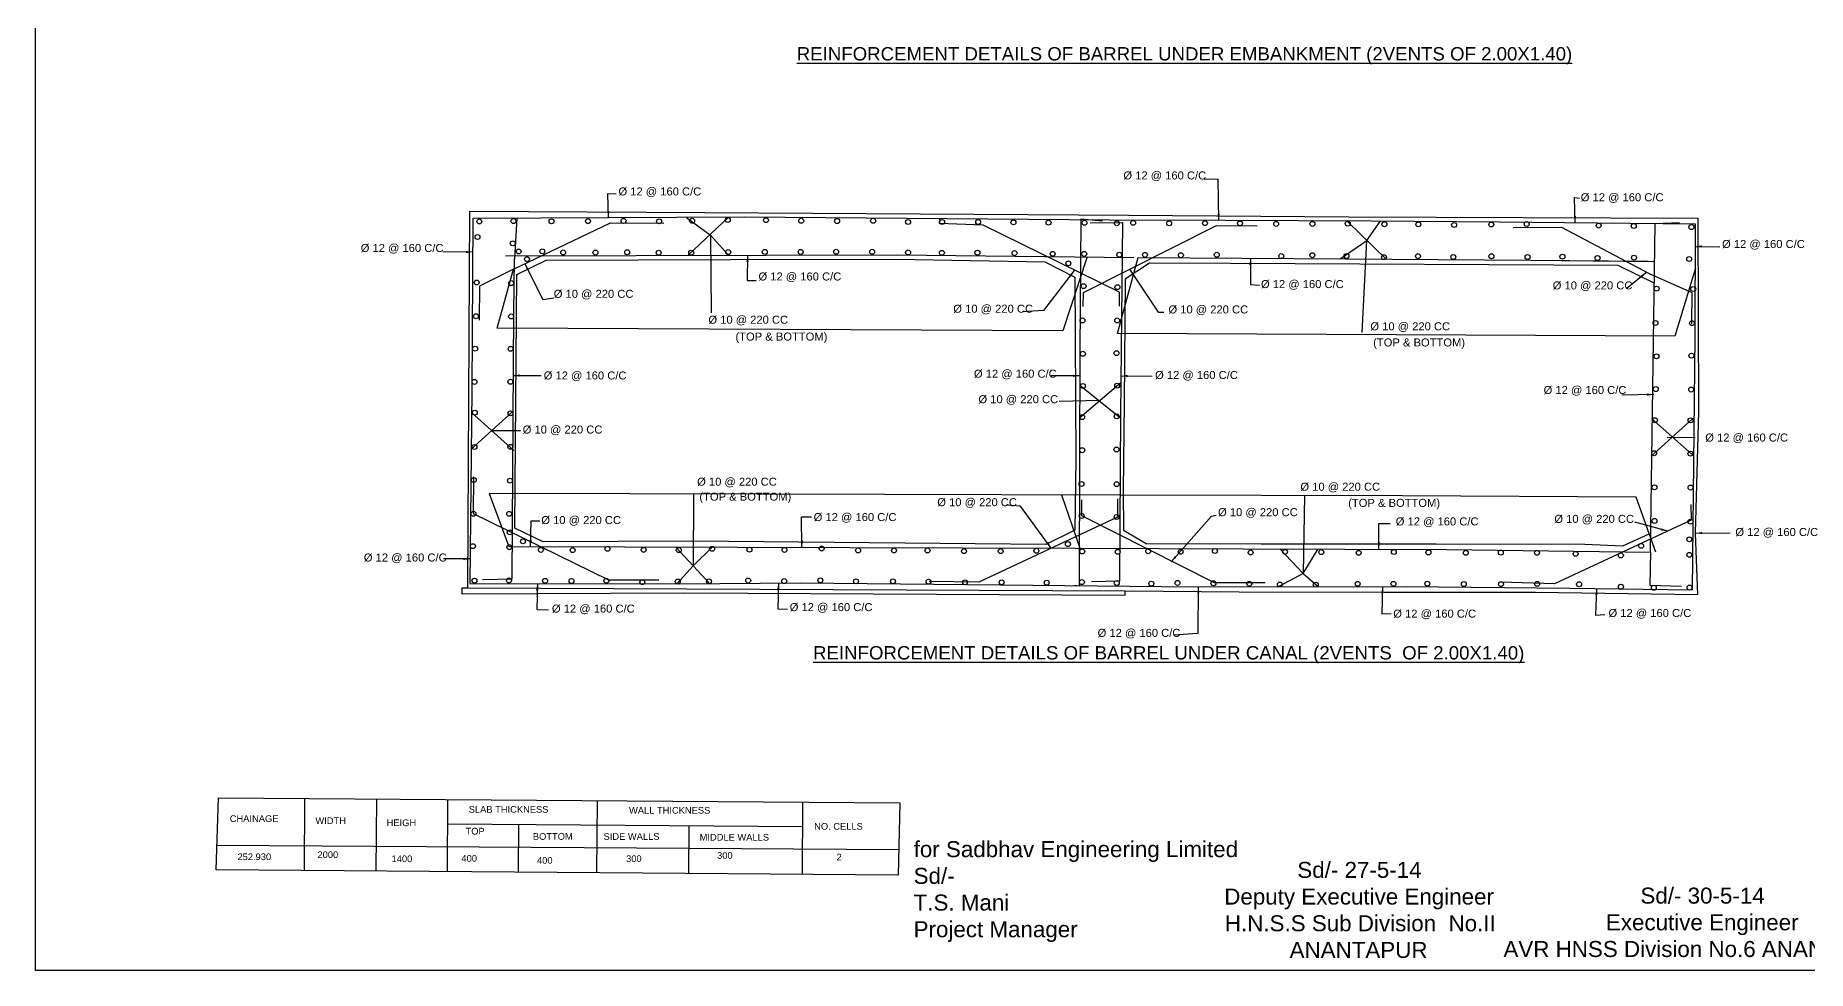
# Model space of a CAD drawing. Header units: millimetres. Extents: x 5124 to 2775005, y 2311 to 44873411.
# Drawn here: x 2755048 to 2768332, y 44859193 to 44866201 of the extents above; entities that cross this region are included whole.
import ezdxf

# ---------------------------------------------------------------- set-up
doc = ezdxf.new("R2010")
doc.units = ezdxf.units.MM
doc.header["$MEASUREMENT"] = 0
for name, color, linetype in [('DIMENSION', 7, 'Continuous'), ('DRAWING', 7, 'Continuous'), ('TEXT', 7, 'Continuous')]:
    doc.layers.add(name, color=color, linetype=linetype)
doc.styles.get("Standard").update_dxf_attribs({"font": 'arial.ttf', "height": 50})
doc.dimstyles.get("Standard").update_dxf_attribs({"dimtxt": 50, "dimasz": 50, "dimexe": 0.18, "dimexo": 0.0625, "dimgap": 0.09, "dimtad": 0, "dimdec": 0, "dimzin": 0, "dimdsep": 46, "dimtxsty": 'Standard', "dimblk": 'OBLIQUE', "dimcen": 0.09, "dimse1": 1, "dimse2": 1, "dimadec": 0, "dimazin": 0, "dimtfac": 1, "dimtdec": 0, "dimtofl": 0, "dimtmove": 0, "dimatfit": 3, "dimfxl": 1, "dimtolj": 1, "dimtzin": 0, "dimarcsym": 0})

# ---------------------------------------------------------------- blocks, each defined once
blk = doc.blocks.new('_Oblique')
at = {"color": 0, "linetype": 'ByBlock', "lineweight": -2}
blk.add_line((-0.5, -0.5), (0.5, 0.5), dxfattribs=at)

msp = doc.modelspace()

# ---------------------------------------------------------------- linework, layer by layer
at = {"layer": 'DIMENSION'}
msp.add_lwpolyline([(2775005.2, 44859192.7), (2755047.6, 44859192.7), (2755047.6, 44873411.1), (2775005.2, 44873411.1)], close=True, dxfattribs=at)
for points in [[(2758655.6, 44864831.8), (2758639.7, 44864527.1)], [(2762954.3, 44864795.4), (2763196.8, 44864798.3), (2763182.3, 44863365.5), (2763174.4, 44862110.2), (2762965.6, 44862105.8)], [(2758631.1, 44864448.5), (2758376.3, 44864322.7), (2758373.4, 44864067.4)], [(2758400.2, 44862124.3), (2758621.1, 44862127.8), (2758632.9, 44864121), (2758639.7, 44864527.1)], [(2763184.7, 44863596.7), (2762874.9, 44863332.1)], [(2762876.1, 44863578.9), (2763182.1, 44863334.8)], [(2758314.6, 44863100.1), (2758626.1, 44863381.6)], [(2758317.6, 44863375.4), (2758633.6, 44863091.5)], [(2763029.8, 44863464.4), (2762723.1, 44863458.2)], [(2758470.4, 44863240.9), (2758685, 44863240.3)], [(2763160.3, 44862727.5), (2763158.5, 44862591.3), (2762120, 44862103.5), (2761747.4, 44862108.7)], [(2764266.4, 44862097.5), (2763886.1, 44862098.2), (2762891.4, 44862601), (2762892, 44862721.8)]]:
    msp.add_lwpolyline(points, dxfattribs=at)
for centre in [(2758375.1, 44864807), (2758630.8, 44864809.5), (2758916.9, 44864808), (2759189.6, 44864809.5), (2759456.3, 44864810.9), (2759722.9, 44864808), (2759970.4, 44864812.2), (2760238, 44864818), (2760524.4, 44864816.8), (2760788.4, 44864812.2), (2761057.1, 44864809.9), (2761327, 44864812.2), (2761589.3, 44864803.1), (2761844.4, 44864802.7), (2762114.9, 44864802.7), (2762379.1, 44864800), (2762642.3, 44864798.2), (2762911.5, 44864797.2), (2763154.1, 44864793.6), (2763276.5, 44864796.6), (2763546.4, 44864793.2), (2763815.2, 44864794.3), (2764077.6, 44864793.2), (2764348.7, 44864788.7), (2764620.8, 44864788.7), (2764885.7, 44864790.9), (2765160.1, 44864786.4), (2765414.2, 44864785.3), (2765682.5, 44864780.8), (2765961.4, 44864784.2), (2766226.8, 44864787.6), (2758361.1, 44864690.4), (2766766.1, 44864776.3), (2767029.2, 44864772.9), (2767461.6, 44864764.9), (2758625.8, 44864642.8), (2758670.2, 44864581.8), (2758732.7, 44864523.9), (2758847.4, 44864582.9), (2759003.7, 44864574.8), (2759245.8, 44864573.7), (2759483.6, 44864576.1), (2759719.8, 44864572.6), (2759963.5, 44864572.7), (2760241.4, 44864577.3), (2760515.1, 44864578.5), (2760783.8, 44864578.5), (2761050.2, 44864579.6), (2761320, 44864579.6), (2761589.3, 44864574.8), (2761843, 44864572), (2762109, 44864572.7), (2762387.5, 44864569.9), (2762673.5, 44864564.1), (2762909.7, 44864563.8), (2763173, 44864557.5), (2763365.7, 44864556.3), (2763634.5, 44864554), (2763903.3, 44864557.4), (2764387.1, 44864547.2), (2764619.7, 44864554), (2764876.6, 44864548.3), (2765156.7, 44864539.3), (2765412, 44864547.2), (2765676.8, 44864540.5), (2765962.5, 44864546.1), (2766233.6, 44864540.5), (2766494.5, 44864542.7), (2766758.2, 44864532.6), (2767031.5, 44864536), (2767444.6, 44864525.9), (2762791.1, 44864493.4), (2758355.5, 44864349.6), (2758614.5, 44864345.1), (2762905.2, 44864321.9), (2763158.6, 44864314.7), (2767200.8, 44864303.1), (2767475.5, 44864301), (2758350.3, 44864096.4), (2758613.2, 44864095.1), (2762896.8, 44864065.2), (2763156.7, 44864065.2), (2767192.4, 44864045.6), (2767466, 44864044.6), (2758343.3, 44863853.2), (2758609.7, 44863852.4), (2762900.1, 44863815.4), (2763151.2, 44863819.8), (2767199.8, 44863796.1), (2767461.7, 44863801.4), (2758339.2, 44863604.6), (2758608, 44863605.4), (2762900.1, 44863573.8), (2763156.7, 44863576), (2767194.3, 44863550.8), (2767460.4, 44863547.2), (2758341.6, 44863373.6), (2758609, 44863368.9), (2762894.6, 44863340.5), (2763153.4, 44863346), (2767188.3, 44863317.4), (2767455.6, 44863316.2), (2758338.7, 44863116.8), (2758608, 44863117.8), (2762895.1, 44863092.2), (2763151.2, 44863097.7), (2767182.2, 44863070.1), (2767454.3, 44863066.5), (2758334, 44862868.9), (2758605.2, 44862864.2), (2762889.6, 44862839.1), (2763152.6, 44862837.8), (2767184.6, 44862813.9), (2767455.5, 44862812.7), (2758331.1, 44862615.5), (2758599.5, 44862615.5), (2762891, 44862599.3), (2763152.6, 44862592.3), (2767184.3, 44862562.4), (2767455.5, 44862557.3), (2758603.3, 44862476.7), (2758702.2, 44862409.8), (2762787.3, 44862389), (2767446.3, 44862424.6), (2758327.2, 44862373.1), (2758600.2, 44862365.2), (2758836.7, 44862345.5), (2759074.7, 44862343.6), (2759336, 44862353.3), (2759607, 44862345.5), (2759870.3, 44862343.6), (2760119.9, 44862353.3), (2760400.7, 44862347.5), (2760662.7, 44862345.4), (2760941.5, 44862355.2), (2761214.6, 44862341.5), (2761483.7, 44862341.5), (2761735.2, 44862341.5), (2762008.6, 44862336.1), (2762283.3, 44862336.1), (2762551.2, 44862338.8), (2762895.1, 44862333.8), (2763160.9, 44862330.7), (2763389.3, 44862335.6), (2763632.6, 44862331.5), (2763889.5, 44862337), (2764157.4, 44862326.1), (2764415, 44862330.3), (2764687, 44862328.9), (2764967.4, 44862323.5), (2765230.9, 44862329.6), (2765489.9, 44862326.6), (2765770.8, 44862323.6), (2766032.8, 44862325.1), (2766304, 44862323.6), (2766593.6, 44862315.9), (2766933, 44862303.7), (2767084.7, 44862375.6), (2767446.3, 44862308.2), (2758338.8, 44862114.6), (2758597.2, 44862116.5), (2758868, 44862113.7), (2759066.1, 44862112.7), (2759327.4, 44862113.7), (2759597.3, 44862104), (2759862.5, 44862107.9), (2760096.5, 44862109.8), (2760391, 44862115.6), (2760660.7, 44862111.6), (2760931.8, 44862117.5), (2761199, 44862109.7), (2761475.9, 44862109.7), (2761743, 44862107.7), (2762016.4, 44862102.3), (2762291.1, 44862102.3), (2762628.7, 44862099.5), (2762892.4, 44862103.9), (2763154, 44862097), (2763412.5, 44862092.6), (2763609.3, 44862098), (2763878.6, 44862095.3), (2764147.8, 44862091.2), (2764376.8, 44862085.8), (2764646, 44862084.5), (2764959.7, 44862090.8), (2765227.9, 44862090.8), (2765482.2, 44862092.4), (2765755.5, 44862089.3), (2766034.3, 44862089.3), (2766305.5, 44862090.9), (2766619.7, 44862087.8), (2766933, 44862069.4), (2767179.7, 44862061.8), (2767447.8, 44862063.3)]:
    msp.add_circle(centre, 18.5, dxfattribs=at)
at = {"layer": 'DRAWING'}
for points in [[(2758288.8, 44862059.3), (2758303.5, 44864883.9), (2760065, 44864874.7), (2762487.9, 44864858.4), (2763241.6, 44864853.4), (2764893.9, 44864842.3), (2767509.7, 44864832.8), (2767514.7, 44863383), (2767490.8, 44862470.7), (2767506.1, 44862007.8), (2766291.7, 44862026.2), (2765159.5, 44862027.3), (2764070.5, 44862028.4), (2763216.9, 44862036.5)], [(2763099, 44864817.3), (2763099, 44864817.3), (2760362, 44864839.6), (2758326.7, 44864830.3), (2758319.4, 44863542.3), (2758303.7, 44862093.5)], [(2758303.7, 44862093.5), (2759875.6, 44862092), (2760783.9, 44862098.2), (2762283.1, 44862083.4), (2763732.4, 44862069), (2765323.5, 44862071), (2766550.4, 44862059.5), (2767470.1, 44862047.2), (2767489.8, 44863944.4), (2767492.5, 44864787.9), (2766021.6, 44864802.1), (2765063.5, 44864808.1), (2763966.2, 44864813.1), (2763099, 44864817.3)], [(2762932, 44864540.9), (2762749.9, 44863988.3), (2758509.2, 44864006.6), (2758631.1, 44864448.5), (2759357.3, 44864797.3), (2759757.5, 44864794.1)], [(2759927.4, 44864837.6), (2760107.2, 44864705.2), (2760112, 44864122.4)], [(2759940.3, 44864553.1), (2760243.7, 44864839)], [(2763173.3, 44864173.3), (2763173.3, 44864276.5), (2762151.9, 44864779.2), (2761824.9, 44864792.3), (2761826.3, 44864827.7)], [(2763047.1, 44864808.9), (2762885.1, 44864824.8), (2762877.4, 44863832.8), (2762873.5, 44863037.5), (2762872.2, 44862081.5), (2762871.7, 44862073.6), (2762837.3, 44862077.9)], [(2763047.1, 44864808.9), (2762885.1, 44864824.8), (2762877.4, 44863832.8), (2762873.5, 44863037.5), (2762872.2, 44862081.5), (2762871.7, 44862073.6), (2762837.3, 44862077.9)], [(2764883.3, 44864807.1), (2765175, 44864521.8)], [(2764883.3, 44864807.1), (2765175, 44864521.8)], [(2764994.5, 44863973.8), (2765029.2, 44864664.4), (2765129.5, 44864807.7)], [(2764994.5, 44863973.8), (2765029.2, 44864664.4), (2765129.5, 44864807.7)], [(2767155.1, 44862328.3), (2767190.6, 44864790.8), (2767372.3, 44864799.1)], [(2760107.2, 44864705.2), (2760242.1, 44864553.8)], [(2762901.6, 44864170.4), (2762904, 44864274.8), (2763900.4, 44864777.8), (2764206, 44864774.5)], [(2764828.2, 44864526), (2765029.2, 44864664.4)], [(2764828.2, 44864526), (2765029.2, 44864664.4)], [(2766124.8, 44864762.4), (2766487.1, 44864765.3), (2767144, 44864418), (2767465.9, 44864275.3), (2767462, 44864039.7)], [(2758571.8, 44864549.9), (2761503.6, 44864556.9), (2763282.5, 44864537)], [(2767491.5, 44864458.1), (2767337.4, 44863947.3), (2763158.7, 44863966.1), (2763314.3, 44864536.8), (2764867.9, 44864525.7), (2766259, 44864515.8), (2767131.8, 44864509.2)], [(2767491.5, 44864458.1), (2767337.4, 44863947.3), (2763158.7, 44863966.1), (2763314.3, 44864536.8), (2764867.9, 44864525.7), (2766259, 44864515.8), (2767188.2, 44864507.9)], [(2758642.5, 44862507.1), (2758656.3, 44864409.7), (2758876.8, 44864518), (2760257.1, 44864521.6), (2761501, 44864524.8), (2762613.9, 44864505.4), (2762838.2, 44864390.4), (2762847.8, 44863025), (2762840.2, 44862492.4), (2762622.5, 44862384.9), (2759977.3, 44862411.9), (2758854.2, 44862405.1), (2758642.5, 44862507.1)], [(2767186.9, 44864343), (2766913.6, 44864476.9), (2764006.4, 44864491.5), (2763398.6, 44864494.7), (2763216.8, 44864373.8), (2763209.4, 44863450.8), (2763202, 44862787.2), (2763204.5, 44862494.2), (2763375, 44862392.6), (2764235.1, 44862391.5), (2765548.2, 44862389.8), (2766661.8, 44862388.4), (2766948.5, 44862375.3), (2767145.3, 44862466.3)], [(2767161, 44863048), (2767470.9, 44863328.8)], [(2767163.1, 44863331.1), (2767468.2, 44863060.7)], [(2767279.8, 44863189.7), (2767489.5, 44863187)], [(2758331.4, 44862893.7), (2758328.3, 44862619.3), (2759344, 44862121.8), (2759719.7, 44862119.9)], [(2767194.1, 44862328.6), (2767047.8, 44862741.8), (2765296, 44862751.6), (2763174.1, 44862756.7), (2761413.4, 44862760.9), (2759503.3, 44862765.4), (2758448.7, 44862768), (2758595.6, 44862371.3), (2758620.2, 44862371.2)], [(2759979.8, 44862764.3), (2759977.6, 44862225.7), (2760120.6, 44862366.5)], [(2762740.5, 44862757.7), (2762875.9, 44862357.9)], [(2764561, 44862753.3), (2764550.2, 44862169.6), (2764662.7, 44862352.3)], [(2767457, 44862686.6), (2767458.6, 44862567), (2766436.3, 44862090.2), (2766033.1, 44862102.5)], [(2758620.2, 44862371.2), (2762842.8, 44862358), (2764101.7, 44862354.1), (2765625.1, 44862349.3), (2767155.1, 44862328.3), (2767151, 44862079.9), (2767387.1, 44862074.2)], [(2759849.6, 44862362.6), (2760105.6, 44862088.9)], [(2764550.2, 44862169.6), (2764375.6, 44862353.2)], [(2759977.6, 44862225.7), (2759856.8, 44862092)], [(2764550.2, 44862169.6), (2764368, 44862069.8)], [(2764550.2, 44862169.6), (2764664.2, 44862070.2)], [(2758249.5, 44862016.9), (2759916.4, 44862024.2), (2763216.7, 44862005.1), (2763216.9, 44862036.5), (2758288.8, 44862059.3), (2758244, 44862059.5), (2758244.2, 44862016.9), (2758249.5, 44862016.9)], [(2756402.7, 44859948.3), (2756419.2, 44860487.8), (2761528.2, 44860448.5), (2761516.1, 44859908.7), (2756402.7, 44859948.3)], [(2757065.8, 44860482.8), (2757061.6, 44859943.2)], [(2757604.5, 44860478.7), (2757600.3, 44859939)], [(2758137.6, 44860474.6), (2758133.4, 44859934.9)], [(2759258.9, 44860465.9), (2759254.7, 44859926.2)], [(2760798.9, 44860454.1), (2760794.8, 44859914.3)], [(2758136.2, 44860293.3), (2760797.5, 44860272.6)], [(2758669, 44860289.1), (2758666.2, 44859930.8)], [(2759946.9, 44860279.2), (2759944.1, 44859920.9)], [(2756408.3, 44860131.9), (2761520.4, 44860100.6)]]:
    msp.add_lwpolyline(points, dxfattribs=at)

# ---------------------------------------------------------------- texts
at = {"layer": 'DIMENSION', "char_height": 120, "attachment_point": 1}
for s, insert, width in [('for Sadbhav Engineering Limited  \\PSd/-\\PT.S. Mani\\PProject Manager ', (2761630.9, 44860162.5), 3110.559), ('\\pi1097.2;Sd/- 27-5-14\\P\\pi549.52;Deputy Executive Engineer  \\P\\pi554.02;H.N.S.S Sub Division  No.II \\P\\pi1039.4;ANANTAPUR ', (2763410, 44860007.2), 3110.559), ('\\pi1095.3;Sd/- 30-5-14\\P\\pi836.69;Executive Engineer\\P\\pi68.642;AVR HNSS Division No.6 ANANTAPUR', (2765984, 44859814.2), 3106.835)]:
    msp.add_mtext(s, dxfattribs=dict(at, insert=insert, width=width))
at = {"layer": 'TEXT'}
for s, height, p in [('%%UREINFORCEMENT DETAILS OF BARREL UNDER EMBANKMENT (2VENTS OF 2.00X1.40)', 100, (2760754.9, 44866013.5)), ('Ø 12 @ 160 C/C', 60, (2759418.3, 44865001.9)), ('Ø 12 @ 160 C/C', 60, (2763203.4, 44865122)), ('Ø 12 @ 160 C/C', 60, (2766632, 44864958.3)), ('Ø 12 @ 160 C/C', 60, (2767691.3, 44864608)), ('Ø 12 @ 160 C/C', 60, (2757485.9, 44864578.3)), ('Ø 12 @ 160 C/C', 60, (2760467.9, 44864364.6)), ('Ø 10 @ 220 CC', 60, (2758933.1, 44864234.6)), ('Ø 12 @ 160 C/C', 60, (2764234.6, 44864307.6)), ('Ø 10 @ 220 CC', 60, (2766422, 44864297.7)), ('Ø 10 @ 220 CC', 60, (2761928.5, 44864123)), ('Ø 10 @ 220 CC', 60, (2763541.2, 44864117.6)), ('Ø 10 @ 220 CC', 60, (2760092.5, 44864040.5)), ('Ø 10 @ 220 CC', 60, (2765055, 44863991.1)), ('(TOP & BOTTOM)', 60, (2760295.5, 44863914.2)), ('(TOP & BOTTOM)', 60, (2765075.9, 44863870.1)), ('Ø 12 @ 160 C/C', 60, (2758857.8, 44863622.8)), ('Ø 12 @ 160 C/C', 60, (2762083.1, 44863636)), ('Ø 12 @ 160 C/C', 60, (2763441.1, 44863626.2)), ('Ø 10 @ 220 CC', 60, (2762116.9, 44863444.8)), ('Ø 12 @ 160 C/C', 60, (2766353.7, 44863513.7)), ('Ø 10 @ 220 CC', 60, (2758700.2, 44863217.5)), ('Ø 12 @ 160 C/C', 60, (2767565.4, 44863157.5)), ('Ø 10 @ 220 CC', 60, (2760007.8, 44862826.5)), ('Ø 10 @ 220 CC', 60, (2764530.4, 44862789)), ('(TOP & BOTTOM)', 60, (2760024.8, 44862714.1)), ('Ø 10 @ 220 CC', 60, (2761808.1, 44862673)), ('(TOP & BOTTOM)', 60, (2764888.6, 44862667.7)), ('Ø 10 @ 220 CC', 60, (2758839.7, 44862538.9)), ('Ø 12 @ 160 C/C', 60, (2760881.6, 44862561.4)), ('Ø 10 @ 220 CC', 60, (2763913, 44862598.1)), ('Ø 12 @ 160 C/C', 60, (2765245.2, 44862528.8)), ('Ø 10 @ 220 CC', 60, (2766434.2, 44862547.9)), ('Ø 12 @ 160 C/C', 60, (2767791.1, 44862449.4)), ('Ø 12 @ 160 C/C', 60, (2757509.4, 44862258.3)), ('Ø 12 @ 160 C/C', 60, (2758919.3, 44861875.4)), ('Ø 12 @ 160 C/C', 60, (2760702, 44861886.5)), ('Ø 12 @ 160 C/C', 60, (2765226.6, 44861837.8)), ('Ø 12 @ 160 C/C', 60, (2766840, 44861842.4)), ('Ø 12 @ 160 C/C', 60, (2763010.1, 44861693.5)), ('%%UREINFORCEMENT DETAILS OF BARREL UNDER CANAL (2VENTS  OF 2.00X1.40)', 100, (2760876.9, 44861524.1)), ('SLAB THICKNESS', 50, (2758295.7, 44860375.6)), ('WALL THICKNESS', 50, (2759497.4, 44860368.5)), ('CHAINAGE', 50, (2756504.3, 44860306.1)), ('WIDTH', 50, (2757146.6, 44860290.6)), ('HEIGH', 50, (2757680.5, 44860275.1)), ('NO. CELLS', 50, (2760885.2, 44860248.4)), ('TOP', 50, (2758271.6, 44860212.4)), ('BOTTOM', 50, (2758776.5, 44860172.4)), ('SIDE WALLS', 50, (2759306.5, 44860172.3)), ('MIDDLE WALLS', 50, (2760027, 44860166.7)), ('252.930', 50, (2756561.9, 44860020.3)), ('2000', 50, (2757161.9, 44860035.6)), ('1400', 50, (2757717.3, 44860005.4)), ('400', 50, (2758241.1, 44860008.5)), ('400', 50, (2758807.6, 44859993.3)), ('300', 50, (2759475.4, 44860005.8)), ('300', 50, (2760157.6, 44860030.1)), ('2', 50, (2761053, 44860018))]:
    msp.add_text(s, height=height, dxfattribs=at).set_placement(p)

# ---------------------------------------------------------------- leaders
at = {"layer": 'DIMENSION'}
for points in [[(2763918.1, 44864813.3), (2763914.3, 44865123.7), (2763808.9, 44865121.7)], [(2759344.3, 44864834.9), (2759337.8, 44865015.5), (2759401.6, 44865013.4)], [(2766590.3, 44864796.6), (2766584.6, 44864987.2), (2766622.1, 44864981)], [(2758325.2, 44864577.6), (2758101.6, 44864579.6)], [(2760386, 44864554.2), (2760384.2, 44864364.7), (2760450.7, 44864363.2)], [(2764155.7, 44864530.8), (2764156.7, 44864333.4), (2764222.7, 44864330.4)], [(2767492, 44864620.3), (2767673.5, 44864616.7)], [(2758716.4, 44864489.5), (2758852.2, 44864220.9), (2758933.1, 44864234.6)], [(2762833.7, 44864438.3), (2762603.4, 44864138.7), (2762448.3, 44864130.2)], [(2763250.3, 44864449.6), (2763464.1, 44864127.8), (2763507.2, 44864126.2)], [(2767126.5, 44864427.3), (2766980.5, 44864307.1)], [(2758630.1, 44863652.3), (2758839, 44863651.8)], [(2762876.5, 44863649.5), (2762661.5, 44863650.9)], [(2763185.2, 44863649.5), (2763420, 44863646.8)], [(2767179.8, 44863510), (2766939.3, 44863505.6)], [(2762663, 44862358.6), (2762433.3, 44862672.8), (2762323.8, 44862680.7)], [(2758759.6, 44862370.8), (2758763.2, 44862563.4), (2758827.8, 44862562.5)], [(2760794.1, 44862364.4), (2760791.4, 44862592.3), (2760864.6, 44862592.3)], [(2763561.7, 44862256.2), (2763864.5, 44862597.3), (2763899.9, 44862604.7)], [(2765119.3, 44862350.9), (2765118.3, 44862544.2), (2765204, 44862544.2)], [(2767284.4, 44862485.7), (2767036.7, 44862553.1)], [(2767490.8, 44862470.7), (2767753, 44862473.8)], [(2758305.7, 44862277.4), (2758106.4, 44862277.4)], [(2758810.1, 44862093), (2758805.5, 44861899.9), (2758892.9, 44861896.4)], [(2760617.1, 44862097.1), (2760612.8, 44861904.1), (2760685.5, 44861901.4)], [(2763764.9, 44862069.1), (2763762.5, 44861719.5), (2763578.9, 44861707.4)], [(2765145.6, 44862070.7), (2765141.5, 44861866.6), (2765211.3, 44861868.2)], [(2766751.3, 44862056.8), (2766743.3, 44861855.2), (2766813, 44861860.8)]]:
    msp.add_leader(points, dimstyle='Standard', override={"dimgap": 0.09, "dimtad": 0}, dxfattribs=at)

doc.saveas('drawing.dxf')
